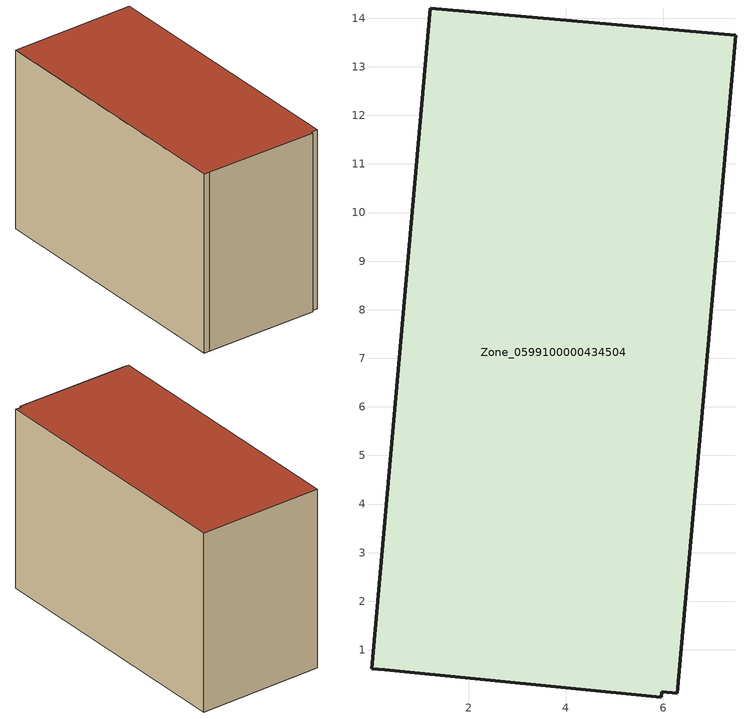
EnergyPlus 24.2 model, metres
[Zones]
Zone_0599100000434504
 floor ground (C_G): 1.21,14.21 7.5,13.65 6.29,0.11 5.97,0.13 5.96,0.03 0.27,0.59 0,0.61 z0
 wall outside (C_F): 7.5,13.65 1.21,14.21 0,0.61 0.27,0.59 5.96,0.03 5.97,0.13 6.29,0.11 7.5,13.65 z0:9.1
 roof outside (C_R): 6.29,0.11 7.5,13.65 1.21,14.21 0,0.61 0.27,0.59 5.96,0.03 5.97,0.13 z9.1
[BUILDING]
Pand.0599100000434504: North Axis=0; Terrain=City; Loads Convergence Tolerance Value=0.04; Temperature Convergence Tolerance Value=0.4; Solar Distribution=FullExterior; Maximum Number of Warmup Days=25; Minimum Number of Warmup Days=1
[Site:Location]
Rotterdam.The.Hague.AP_ZH_NLD Design_Conditions: Latitude=51.96; Longitude=4.45; Time Zone=1; Elevation=-4.5
[SITE:GROUNDTEMPERATURE:BUILDINGSURFACE]
18, 18, 18, 18, 18, 18, 18, 18, 18, 18, 18, 18
[MATERIAL] Thermal Absorptance=0.9; Solar Absorptance=0.7; Visible Absorptance=0.7
Name | Roughness | Thickness | Conductivity | Density | Specific Heat
G.TI.2006-2014 | MediumSmooth | 0.15 | 0.06 | 540 | 1210
F.TI.2006-2014 | Rough | 0.3 | 0.12 | 1920 | 840
R.TI.2006-2014 | MediumRough | 0.2 | 0.08 | 1500 | 1000
[CONSTRUCTION]
C_G: G.TI.2006-2014
C_F: F.TI.2006-2014
C_R: R.TI.2006-2014
[ZONE]
Zone_0599100000434504: Type=1; Multiplier=1; Ceiling Height=Autocalculate; Volume=Autocalculate; Floor Area=autocalculate; Part of Total Floor Area=Yes
[ZONEINFILTRATION:DESIGNFLOWRATE]
Infil_Zone_0599100000434504: Zone or ZoneList or Space or SpaceList=Zone_0599100000434504; Schedule=AlwaysOn; Design Flow Rate Calculation Method=Flow/Area; Flow Rate per Floor Area=0.0015; Constant Term Coefficient=1; Temperature Term Coefficient=0; Velocity Term Coefficient=0; Velocity Squared Term Coefficient=0
[HVACTEMPLATE:ZONE:IDEALLOADSAIRSYSTEM]
Zone_0599100000434504: Maximum Heating Supply Air Temperature=50; Minimum Cooling Supply Air Temperature=13; Maximum Heating Supply Air Humidity Ratio=0.0156; Minimum Cooling Supply Air Humidity Ratio=0.0077; Heating Limit=NoLimit; Cooling Limit=NoLimit; Dehumidification Control Type=ConstantSensibleHeatRatio; Cooling Sensible Heat Ratio=0.7; Dehumidification Setpoint=60; Humidification Control Type=None; Humidification Setpoint=30; Outdoor Air Method=None; Outdoor Air Flow Rate per Person=0.00944; Outdoor Air Flow Rate per Zone Floor Area=0; Outdoor Air Flow Rate per Zone=0; Demand Controlled Ventilation Type=None; Outdoor Air Economizer Type=NoEconomizer; Heat Recovery Type=None; Sensible Heat Recovery Effectiveness=0.7; Latent Heat Recovery Effectiveness=0.65
[ZONECONTROL:THERMOSTAT]
ThermostatControl_Zone_0599100000434504: Zone or ZoneList=Zone_0599100000434504; Control Type Schedule=DualSetpointControlType; Control 1=Thermostat_Zone_0599100000434504; Temperature Difference Between Cutout And Setpoint=0
[THERMOSTATSETPOINT:DUALSETPOINT]
Thermostat_Zone_0599100000434504: Heating Setpoint Temperature Schedule=HeatingSetpoint_Zone_0599100000434504; Cooling Setpoint Temperature Schedule=CoolingSetpoint_Zone_0599100000434504
[SCHEDULE:COMPACT]
HeatingSetpoint_Zone_0599100000434504: Through: 12/31, For: AllDays, Until: 24:00, 21
CoolingSetpoint_Zone_0599100000434504: Through: 12/31, For: AllDays, Until: 24:00, 24
DualSetpointControlType: Through: 12/31, For: AllDays, Until: 24:00, 4
AlwaysOn: Through: 12/31, For: AllDays, Until: 24:00, 1
